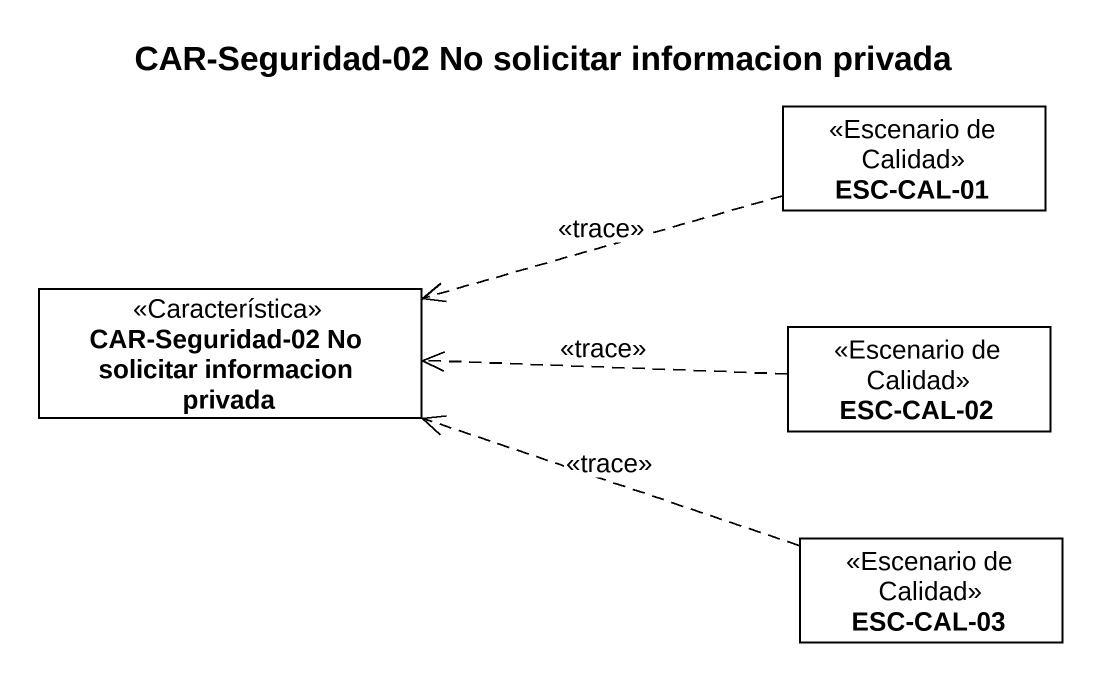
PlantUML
@startuml
title CAR-Seguridad-02 No solicitar informacion privada
hide circle
hide empty members
class "ESC-CAL-01" as ESC_CAL_01 <<Escenario de Calidad>>
class "CAR-Seguridad-02 No solicitar informacion privada" as CAR_Seguridad_02_No <<Característica>>
class "ESC-CAL-02" as ESC_CAL_02 <<Escenario de Calidad>>
class "ESC-CAL-03" as ESC_CAL_03 <<Escenario de Calidad>>
ESC_CAL_01 .left.> CAR_Seguridad_02_No : <<trace>>
ESC_CAL_02 .left.> CAR_Seguridad_02_No : <<trace>>
ESC_CAL_03 .left.> CAR_Seguridad_02_No : <<trace>>
@enduml
